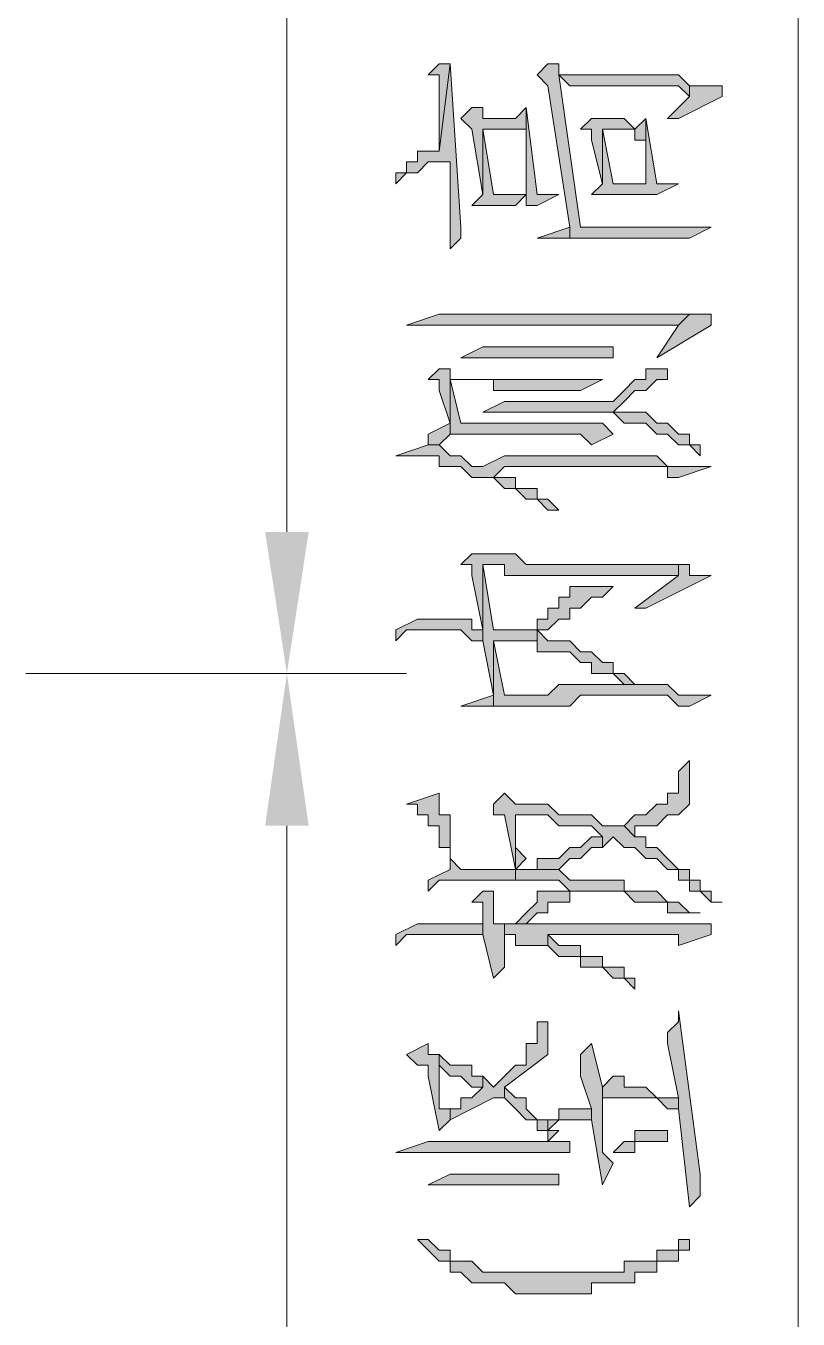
# Model space of a CAD drawing. Header units: millimetres. Extents: x 6 to 291, y 4 to 206.
# Drawn here: x 254 to 257.01, y 161.7 to 166.73 of the extents above; entities that cross this region are included whole.
import ezdxf

# ---------------------------------------------------------------- set-up
doc = ezdxf.new("R2010")
doc.units = ezdxf.units.MM
doc.layers.add('C00-00-00', color=7, linetype='Continuous')

msp = doc.modelspace()

# ---------------------------------------------------------------- hatches: boundary and pattern name
at = {"layer": 'C00-00-00'}
h = msp.add_hatch(color=256, dxfattribs=at)
h.dxf.hatch_style = 2
h.paths.add_polyline_path([(255.439334, 166.158337), (255.439334, 166.116004), (255.481667, 166.158337), (255.524001, 166.158337), (255.566334, 166.20067), (255.608667, 166.20067), (255.651001, 166.20067), (255.651001, 166.07367), (255.651001, 166.031337), (255.651001, 165.904337), (255.651001, 165.862004), (255.693334, 165.904337), (255.693334, 165.94667), (255.651001, 166.58167), (255.608667, 166.243004), (255.566334, 166.243004), (255.524001, 166.243004), (255.524001, 166.20067), (255.481667, 166.20067), (255.481667, 166.158337)])
h = msp.add_hatch(color=256, dxfattribs=at)
h.dxf.hatch_style = 2
h.paths.add_polyline_path([(255.566329, 166.539334), (255.608662, 166.539334), (255.608662, 166.412334), (255.608662, 166.370001), (255.608662, 166.243001), (255.650996, 166.581667), (255.608662, 166.581667)])
h = msp.add_hatch(color=256, dxfattribs=at)
h.dxf.hatch_style = 2
h.paths.add_polyline_path([(255.989672, 166.539334), (256.032005, 166.497001), (256.116672, 165.946667), (256.116672, 165.904334), (256.540005, 165.904334), (256.582339, 165.904334), (256.667005, 165.946667), (256.159005, 165.946667), (256.074339, 166.539334), (256.074339, 166.581667), (256.032005, 166.581667)])
h = msp.add_hatch(color=256, dxfattribs=at)
h.dxf.hatch_style = 2
h.paths.add_polyline_path([(256.07434, 166.581668), (256.07434, 166.539335), (256.116674, 166.497001), (256.413007, 166.497001), (256.45534, 166.497001), (256.540007, 166.497001), (256.58234, 166.454668), (256.58234, 166.497001), (256.540007, 166.539335), (256.497674, 166.539335), (256.45534, 166.539335), (256.413007, 166.539335), (256.07434, 166.539335)])
h = msp.add_hatch(color=256, dxfattribs=at)
h.dxf.hatch_style = 2
h.paths.add_polyline_path([(256.497667, 166.370001), (256.540001, 166.370001), (256.709334, 166.454667), (256.709334, 166.497001), (256.667001, 166.497001), (256.624667, 166.497001), (256.582334, 166.497001), (256.582334, 166.454667)])
h = msp.add_hatch(color=256, dxfattribs=at)
h.dxf.hatch_style = 2
h.paths.add_polyline_path([(255.69334, 166.370001), (255.735673, 166.327667), (255.778006, 166.073667), (255.778006, 166.327667), (255.905006, 166.327667), (255.94734, 166.327667), (255.94734, 166.200667), (255.94734, 166.073667), (255.94734, 166.412334), (255.905006, 166.370001), (255.82034, 166.370001), (255.778006, 166.370001), (255.778006, 166.412334), (255.735673, 166.412334)])
h = msp.add_hatch(color=256, dxfattribs=at)
h.dxf.hatch_style = 2
h.paths.add_polyline_path([(255.735666, 166.031334), (255.904999, 166.031334), (255.947333, 166.073668), (255.947333, 166.031334), (255.989666, 166.031334), (256.074333, 166.073668), (256.031999, 166.073668), (255.989666, 166.073668), (255.947333, 166.412334), (255.947333, 166.073668), (255.862666, 166.073668), (255.820333, 166.073668), (255.777999, 166.327668), (255.777999, 166.073668)])
h = msp.add_hatch(color=256, dxfattribs=at)
h.dxf.hatch_style = 2
h.paths.add_polyline_path([(256.158993, 166.32767), (256.201326, 166.32767), (256.201326, 166.285337), (256.24366, 166.116004), (256.24366, 166.32767), (256.37066, 166.32767), (256.37066, 166.285337), (256.412993, 166.285337), (256.412993, 166.158337), (256.412993, 166.116004), (256.412993, 166.370004), (256.37066, 166.32767), (256.328326, 166.370004), (256.24366, 166.370004), (256.201326, 166.370004)])
h = msp.add_hatch(color=256, dxfattribs=at)
h.dxf.hatch_style = 2
h.paths.add_polyline_path([(256.201335, 166.073669), (256.286002, 166.073669), (256.328335, 166.073669), (256.413002, 166.073669), (256.455335, 166.073669), (256.540002, 166.116002), (256.497669, 166.116002), (256.455335, 166.116002), (256.413002, 166.370002), (256.413002, 166.116002), (256.286002, 166.116002), (256.243669, 166.327669), (256.243669, 166.116002)])
h = msp.add_hatch(color=256, dxfattribs=at)
h.dxf.hatch_style = 2
h.paths.add_polyline_path([(255.989672, 165.904336), (256.031998, 165.904336), (256.116667, 165.904336), (256.116667, 165.94667)])
h = msp.add_hatch(color=256, dxfattribs=at)
h.dxf.hatch_style = 2
h.paths.add_polyline_path([(255.48166, 165.565669), (255.60866, 165.565669), (255.650994, 165.565669), (256.539994, 165.565669), (256.582327, 165.608002), (256.539994, 165.608002), (256.49766, 165.608002), (256.158994, 165.608002), (255.60866, 165.608002)])
h = msp.add_hatch(color=256, dxfattribs=at)
h.dxf.hatch_style = 2
h.paths.add_polyline_path([(256.455341, 165.43867), (256.667008, 165.56567), (256.667008, 165.608004), (256.624674, 165.608004), (256.582341, 165.608004), (256.540008, 165.56567)])
h = msp.add_hatch(color=256, dxfattribs=at)
h.dxf.hatch_style = 2
h.paths.add_polyline_path([(255.69334, 165.43867), (255.735673, 165.43867), (255.778006, 165.43867), (256.116673, 165.43867), (256.159006, 165.43867), (256.286006, 165.43867), (256.286006, 165.481004), (256.243673, 165.481004), (255.82034, 165.481004), (255.778006, 165.481004)])
h = msp.add_hatch(color=256, dxfattribs=at)
h.dxf.hatch_style = 2
h.paths.add_polyline_path([(255.566329, 165.354002), (255.608662, 165.354002), (255.608662, 165.311668), (255.650996, 165.184668), (255.650996, 165.396335), (255.608662, 165.396335)])
h = msp.add_hatch(color=256, dxfattribs=at)
h.dxf.hatch_style = 2
h.paths.add_polyline_path([(255.566329, 165.142334), (255.566329, 165.100001), (255.608662, 165.100001), (255.650996, 165.142334), (255.650996, 165.354001), (255.820329, 165.354001), (255.820329, 165.311668), (256.116662, 165.311668), (256.158996, 165.311668), (256.243662, 165.354001), (255.650996, 165.354001), (255.650996, 165.396334), (255.650996, 165.184668)])
h = msp.add_hatch(color=256, dxfattribs=at)
h.dxf.hatch_style = 2
h.paths.add_polyline_path([(255.777992, 165.227003), (255.904992, 165.227003), (255.947326, 165.227003), (256.074326, 165.227003), (256.116659, 165.227003), (256.285992, 165.227003), (256.328326, 165.269336), (256.370659, 165.311669), (256.412992, 165.311669), (256.455326, 165.354003), (256.497659, 165.354003), (256.497659, 165.396336), (256.455326, 165.396336), (256.412992, 165.396336), (256.412992, 165.354003), (256.370659, 165.354003), (256.328326, 165.311669), (256.285992, 165.269336), (256.243659, 165.269336), (255.904992, 165.269336), (255.862659, 165.269336)])
h = msp.add_hatch(color=256, dxfattribs=at)
h.dxf.hatch_style = 2
h.paths.add_polyline_path([(255.650997, 165.142334), (256.158997, 165.142334), (256.201331, 165.100001), (256.285997, 165.142334), (256.243664, 165.184668), (255.693331, 165.184668), (255.650997, 165.354001)])
h = msp.add_hatch(color=256, dxfattribs=at)
h.dxf.hatch_style = 2
h.paths.add_polyline_path([(256.286004, 165.227003), (256.328337, 165.184669), (256.370671, 165.184669), (256.413004, 165.184669), (256.455337, 165.142336), (256.497671, 165.142336), (256.540004, 165.100003), (256.582337, 165.100003), (256.624671, 165.057669), (256.624671, 165.100003), (256.582337, 165.100003), (256.582337, 165.142336), (256.540004, 165.142336), (256.497671, 165.184669), (256.455337, 165.184669), (256.413004, 165.227003), (256.370671, 165.227003)])
h = msp.add_hatch(color=256, dxfattribs=at)
h.dxf.hatch_style = 2
h.paths.add_polyline_path([(255.439334, 165.05767), (255.524001, 165.05767), (255.608667, 165.05767), (255.608667, 165.015336), (255.651001, 165.015336), (255.693334, 165.015336), (255.735667, 164.973003), (255.778001, 164.973003), (255.820334, 164.973003), (255.862667, 165.015336), (255.905001, 165.015336), (256.497667, 165.015336), (256.497667, 164.973003), (256.540001, 164.973003), (256.667001, 165.015336), (256.497667, 165.015336), (256.455334, 165.05767), (255.862667, 165.05767), (255.778001, 165.015336), (255.735667, 165.015336), (255.693334, 165.05767), (255.651001, 165.05767), (255.608667, 165.100003), (255.566334, 165.100003)])
h = msp.add_hatch(color=256, dxfattribs=at)
h.dxf.hatch_style = 2
h.paths.add_polyline_path([(255.820335, 164.973001), (255.862668, 164.930668), (255.905001, 164.930668), (255.947335, 164.888334), (255.989668, 164.888334), (256.032001, 164.846001), (256.074335, 164.846001), (256.032001, 164.888334), (255.989668, 164.888334), (255.989668, 164.930668), (255.947335, 164.930668), (255.905001, 164.930668), (255.905001, 164.973001), (255.862668, 164.973001)])
h = msp.add_hatch(color=256, dxfattribs=at)
h.dxf.hatch_style = 2
h.paths.add_polyline_path([(254.931339, 164.761338), (255.10066, 164.761338), (255.016007, 164.211004)])
h = msp.add_hatch(color=256, dxfattribs=at)
h.dxf.hatch_style = 2
h.paths.add_polyline_path([(255.69334, 164.634335), (255.735673, 164.634335), (255.735673, 164.592001), (255.778006, 164.380335), (255.778006, 164.338001), (255.778006, 164.634335), (255.862673, 164.634335), (255.862673, 164.592001), (256.243673, 164.592001), (256.286006, 164.592001), (256.45534, 164.592001), (256.540006, 164.592001), (256.540006, 164.634335), (256.45534, 164.634335), (255.94734, 164.634335), (255.905006, 164.676668), (255.778006, 164.676668), (255.735673, 164.676668)])
h = msp.add_hatch(color=256, dxfattribs=at)
h.dxf.hatch_style = 2
h.paths.add_polyline_path([(255.777992, 164.338003), (255.820326, 164.126336), (255.820326, 164.084003), (255.820326, 164.338003), (255.862659, 164.338003), (255.904992, 164.338003), (255.989659, 164.338003), (255.989659, 164.380336), (256.031992, 164.380336), (256.074326, 164.422669), (256.116659, 164.422669), (256.116659, 164.465003), (256.158992, 164.465003), (256.201326, 164.507336), (256.243659, 164.507336), (256.285992, 164.549669), (256.243659, 164.549669), (256.158992, 164.549669), (256.116659, 164.549669), (256.116659, 164.507336), (256.074326, 164.507336), (256.074326, 164.465003), (256.031992, 164.465003), (256.031992, 164.422669), (255.989659, 164.422669), (255.989659, 164.380336), (255.947326, 164.380336), (255.904992, 164.380336), (255.820326, 164.380336), (255.777992, 164.634336)])
h = msp.add_hatch(color=256, dxfattribs=at)
h.dxf.hatch_style = 2
h.paths.add_polyline_path([(256.370672, 164.465001), (256.413006, 164.465001), (256.667006, 164.592001), (256.624672, 164.592001), (256.582339, 164.592001), (256.582339, 164.634335), (256.540006, 164.634335), (256.540006, 164.592001)])
h = msp.add_hatch(color=256, dxfattribs=at)
h.dxf.hatch_style = 2
h.paths.add_polyline_path([(255.439334, 164.380337), (255.439334, 164.338004), (255.481667, 164.380337), (255.693334, 164.380337), (255.735667, 164.338004), (255.778001, 164.338004), (255.778001, 164.380337), (255.735667, 164.380337), (255.735667, 164.42267), (255.608667, 164.42267), (255.524001, 164.42267)])
h = msp.add_hatch(color=256, dxfattribs=at)
h.dxf.hatch_style = 2
h.paths.add_polyline_path([(255.989672, 164.338003), (255.989672, 164.295669), (256.074339, 164.295669), (256.116672, 164.295669), (256.159005, 164.253336), (256.201339, 164.253336), (256.201339, 164.211003), (256.243672, 164.211003), (256.286005, 164.211003), (256.328339, 164.168669), (256.413005, 164.168669), (256.370672, 164.168669), (256.328339, 164.211003), (256.286005, 164.211003), (256.286005, 164.253336), (256.243672, 164.253336), (256.201339, 164.295669), (256.159005, 164.295669), (256.116672, 164.338003), (256.074339, 164.338003), (256.032005, 164.338003), (255.989672, 164.380336)])
h = msp.add_hatch(color=256, dxfattribs=at)
h.dxf.hatch_style = 2
h.paths.add_polyline_path([(255.820335, 164.084001), (256.116668, 164.084001), (256.159001, 164.126334), (256.497668, 164.126334), (256.540001, 164.084001), (256.582335, 164.084001), (256.667001, 164.126334), (256.540001, 164.126334), (256.497668, 164.168668), (256.074335, 164.168668), (256.032001, 164.126334), (255.862668, 164.126334), (255.820335, 164.338001)])
h = msp.add_hatch(color=256, dxfattribs=at)
h.dxf.hatch_style = 2
h.paths.add_polyline_path([(254.931339, 163.618336), (255.10066, 163.618336), (255.016007, 164.211004)])
h = msp.add_hatch(color=256, dxfattribs=at)
h.dxf.hatch_style = 2
h.paths.add_polyline_path([(255.69334, 164.084001), (255.735666, 164.084001), (255.820335, 164.084001), (255.820335, 164.126335)])
h = msp.add_hatch(color=256, dxfattribs=at)
h.dxf.hatch_style = 2
h.paths.add_polyline_path([(256.32833, 163.618336), (256.370663, 163.576002), (256.370663, 163.618336), (256.412997, 163.618336), (256.45533, 163.618336), (256.497663, 163.660669), (256.539997, 163.660669), (256.58233, 163.703002), (256.58233, 163.872336), (256.539997, 163.830002), (256.539997, 163.787669), (256.539997, 163.745336), (256.497663, 163.745336), (256.497663, 163.703002), (256.45533, 163.703002), (256.412997, 163.660669), (256.370663, 163.660669)])
h = msp.add_hatch(color=256, dxfattribs=at)
h.dxf.hatch_style = 2
h.paths.add_polyline_path([(255.48166, 163.703004), (255.523994, 163.703004), (255.523994, 163.660671), (255.566327, 163.660671), (255.566327, 163.618338), (255.60866, 163.618338), (255.60866, 163.576004), (255.60866, 163.533671), (255.650994, 163.533671), (255.650994, 163.491338), (255.650994, 163.449004), (255.650994, 163.533671), (255.650994, 163.576004), (255.650994, 163.618338), (255.650994, 163.660671), (255.60866, 163.660671), (255.60866, 163.703004), (255.60866, 163.745338)])
h = msp.add_hatch(color=256, dxfattribs=at)
h.dxf.hatch_style = 2
h.paths.add_polyline_path([(255.820335, 163.703004), (255.820335, 163.660671), (255.862668, 163.660671), (255.905001, 163.449004), (255.905001, 163.406671), (255.905001, 163.449004), (255.905001, 163.660671), (255.947335, 163.660671), (256.032001, 163.660671), (256.074335, 163.618338), (256.116668, 163.618338), (256.201335, 163.618338), (256.243668, 163.576004), (256.243668, 163.533671), (256.286001, 163.576004), (256.328335, 163.533671), (256.370668, 163.533671), (256.413001, 163.491338), (256.455335, 163.491338), (256.497668, 163.449004), (256.540001, 163.449004), (256.540001, 163.406671), (256.582335, 163.406671), (256.582335, 163.364338), (256.624668, 163.364338), (256.667001, 163.322004), (256.709335, 163.322004), (256.667001, 163.322004), (256.667001, 163.364338), (256.624668, 163.364338), (256.624668, 163.406671), (256.582335, 163.406671), (256.582335, 163.449004), (256.540001, 163.449004), (256.497668, 163.491338), (256.455335, 163.533671), (256.413001, 163.533671), (256.413001, 163.576004), (256.370668, 163.576004), (256.328335, 163.618338), (256.286001, 163.618338), (256.243668, 163.618338), (256.201335, 163.660671), (256.159001, 163.660671), (256.116668, 163.660671), (256.074335, 163.660671), (256.032001, 163.703004), (255.947335, 163.703004), (255.905001, 163.703004), (255.862668, 163.745338)])
h = msp.add_hatch(color=256, dxfattribs=at)
h.dxf.hatch_style = 2
h.paths.add_polyline_path([(255.905003, 163.449002), (255.947329, 163.491337), (255.905003, 163.533671), (255.905003, 163.66067)])
h = msp.add_hatch(color=256, dxfattribs=at)
h.dxf.hatch_style = 2
h.paths.add_polyline_path([(255.989672, 163.491337), (255.989672, 163.449004), (256.032005, 163.449004), (256.074339, 163.449004), (256.116672, 163.491337), (256.159005, 163.491337), (256.201339, 163.53367), (256.243672, 163.53367), (256.243672, 163.576004), (256.201339, 163.576004), (256.159005, 163.53367), (256.116672, 163.53367), (256.074339, 163.491337), (256.032005, 163.491337)])
h = msp.add_hatch(color=256, dxfattribs=at)
h.dxf.hatch_style = 2
h.paths.add_polyline_path([(255.566329, 163.406668), (255.566329, 163.364335), (255.608662, 163.406668), (255.904996, 163.406668), (255.904996, 163.449001), (255.693329, 163.449001), (255.650996, 163.491335), (255.650996, 163.533668), (255.650996, 163.449001)])
h = msp.add_hatch(color=256, dxfattribs=at)
h.dxf.hatch_style = 2
h.paths.add_polyline_path([(255.905003, 163.406668), (256.074337, 163.406668), (256.11667, 163.364335), (256.24367, 163.364335), (256.328337, 163.364335), (256.37067, 163.322001), (256.413003, 163.322001), (256.455337, 163.322001), (256.49767, 163.322001), (256.49767, 163.279668), (256.540003, 163.279668), (256.582337, 163.279668), (256.62467, 163.279668), (256.582337, 163.279668), (256.540003, 163.322001), (256.49767, 163.322001), (256.455337, 163.364335), (256.413003, 163.364335), (256.37067, 163.364335), (256.328337, 163.364335), (256.328337, 163.406668), (256.286003, 163.406668), (256.24367, 163.406668), (256.11667, 163.406668), (256.074337, 163.449001), (255.905003, 163.449001)])
h = msp.add_hatch(color=256, dxfattribs=at)
h.dxf.hatch_style = 2
h.paths.add_polyline_path([(255.735666, 163.322004), (255.777999, 163.322004), (255.777999, 163.27967), (255.777999, 163.195004), (255.820333, 163.02567), (255.862666, 163.068004), (255.862666, 163.110337), (255.862666, 163.237337), (255.820333, 163.237337), (255.820333, 163.364337), (255.777999, 163.364337)])
h = msp.add_hatch(color=256, dxfattribs=at)
h.dxf.hatch_style = 2
h.paths.add_polyline_path([(255.905003, 163.237335), (255.947337, 163.237335), (255.98967, 163.279668), (256.032003, 163.279668), (256.032003, 163.322002), (256.074337, 163.322002), (256.11667, 163.322002), (256.11667, 163.364335), (256.074337, 163.364335), (255.98967, 163.364335), (255.98967, 163.322002), (255.947337, 163.279668)])
h = msp.add_hatch(color=256, dxfattribs=at)
h.dxf.hatch_style = 2
h.paths.add_polyline_path([(255.439334, 163.195001), (255.439334, 163.152667), (255.481667, 163.195001), (255.778001, 163.195001), (255.778001, 163.237334), (255.566334, 163.237334), (255.524001, 163.237334)])
h = msp.add_hatch(color=256, dxfattribs=at)
h.dxf.hatch_style = 2
h.paths.add_polyline_path([(255.862661, 163.237335), (255.862661, 163.195002), (255.904994, 163.195002), (255.904994, 163.152668), (255.947328, 163.152668), (255.989661, 163.152668), (256.031994, 163.152668), (256.031994, 163.195002), (256.539994, 163.195002), (256.539994, 163.152668), (256.666994, 163.195002), (256.666994, 163.237335), (255.947328, 163.237335), (255.904994, 163.237335)])
h = msp.add_hatch(color=256, dxfattribs=at)
h.dxf.hatch_style = 2
h.paths.add_polyline_path([(256.031998, 163.15267), (256.074331, 163.110337), (256.116665, 163.110337), (256.158998, 163.110337), (256.158998, 163.068004), (256.201331, 163.068004), (256.243665, 163.068004), (256.285998, 163.02567), (256.328331, 163.02567), (256.370665, 162.983337), (256.370665, 163.02567), (256.328331, 163.02567), (256.328331, 163.068004), (256.285998, 163.068004), (256.243665, 163.068004), (256.243665, 163.110337), (256.201331, 163.110337), (256.158998, 163.110337), (256.158998, 163.15267), (256.116665, 163.15267), (256.074331, 163.15267), (256.031998, 163.195004)])
h = msp.add_hatch(color=256, dxfattribs=at)
h.dxf.hatch_style = 2
h.paths.add_polyline_path([(256.497667, 162.814004), (256.497667, 162.771671), (256.540001, 162.560004), (256.540001, 162.517671), (256.582334, 162.136671), (256.624667, 162.179004), (256.624667, 162.221337), (256.624667, 162.263671), (256.540001, 162.898671), (256.540001, 162.856337)])
h = msp.add_hatch(color=256, dxfattribs=at)
h.dxf.hatch_style = 2
h.paths.add_polyline_path([(255.650997, 162.517668), (255.650997, 162.475335), (255.820331, 162.560001), (255.862664, 162.560001), (255.862664, 162.602335), (256.031997, 162.729335), (256.031997, 162.856335), (255.989664, 162.856335), (255.989664, 162.814001), (255.989664, 162.771668), (255.947331, 162.771668), (255.947331, 162.729335), (255.947331, 162.687001), (255.904997, 162.687001), (255.862664, 162.644668), (255.820331, 162.602335), (255.777997, 162.644668), (255.777997, 162.602335), (255.735664, 162.560001), (255.693331, 162.560001), (255.693331, 162.517668)])
h = msp.add_hatch(color=256, dxfattribs=at)
h.dxf.hatch_style = 2
h.paths.add_polyline_path([(255.48166, 162.729336), (255.523994, 162.687002), (255.566327, 162.687002), (255.566327, 162.644669), (255.60866, 162.433002), (255.650994, 162.475336), (255.650994, 162.517669), (255.60866, 162.517669), (255.60866, 162.687002), (255.60866, 162.729336), (255.566327, 162.729336), (255.566327, 162.771669)])
h = msp.add_hatch(color=256, dxfattribs=at)
h.dxf.hatch_style = 2
h.paths.add_polyline_path([(255.608671, 162.729336), (255.608671, 162.687002), (255.651004, 162.644669), (255.693338, 162.644669), (255.735671, 162.602336), (255.778004, 162.602336), (255.778004, 162.644669), (255.735671, 162.644669), (255.735671, 162.687002), (255.693338, 162.687002), (255.651004, 162.687002)])
h = msp.add_hatch(color=256, dxfattribs=at)
h.dxf.hatch_style = 2
h.paths.add_polyline_path([(256.158993, 162.729336), (256.158993, 162.687002), (256.158993, 162.644669), (256.201326, 162.517669), (256.201326, 162.475336), (256.24366, 162.221336), (256.285993, 162.306002), (256.24366, 162.348336), (256.24366, 162.560002), (256.24366, 162.602336), (256.201326, 162.771669)])
h = msp.add_hatch(color=256, dxfattribs=at)
h.dxf.hatch_style = 2
h.paths.add_polyline_path([(256.243661, 162.602337), (256.243661, 162.560003), (256.285995, 162.560003), (256.370661, 162.560003), (256.412995, 162.560003), (256.455328, 162.560003), (256.497661, 162.51767), (256.539995, 162.51767), (256.539995, 162.560003), (256.497661, 162.560003), (256.455328, 162.560003), (256.412995, 162.602337), (256.370661, 162.602337), (256.328328, 162.602337), (256.328328, 162.64467), (256.285995, 162.64467)])
h = msp.add_hatch(color=256, dxfattribs=at)
h.dxf.hatch_style = 2
h.paths.add_polyline_path([(255.862661, 162.560002), (255.904994, 162.517669), (255.947328, 162.475336), (255.989661, 162.475336), (255.989661, 162.433002), (256.031994, 162.433002), (256.031994, 162.390669), (256.074328, 162.433002), (256.031994, 162.433002), (256.031994, 162.475336), (255.989661, 162.475336), (255.947328, 162.517669), (255.947328, 162.560002), (255.904994, 162.560002), (255.862661, 162.602336)])
h = msp.add_hatch(color=256, dxfattribs=at)
h.dxf.hatch_style = 2
h.paths.add_polyline_path([(256.031998, 162.475338), (256.031998, 162.433004), (256.074331, 162.475338), (256.116665, 162.475338), (256.158998, 162.475338), (256.201331, 162.475338), (256.201331, 162.517671), (256.116665, 162.517671), (256.074331, 162.517671), (256.074331, 162.475338)])
h = msp.add_hatch(color=256, dxfattribs=at)
h.dxf.hatch_style = 2
h.paths.add_polyline_path([(256.286004, 162.348335), (256.328337, 162.348335), (256.370671, 162.348335), (256.370671, 162.390668), (256.455337, 162.390668), (256.497671, 162.390668), (256.497671, 162.433001), (256.455337, 162.433001), (256.413004, 162.433001), (256.370671, 162.433001), (256.370671, 162.390668), (256.328337, 162.390668)])
h = msp.add_hatch(color=256, dxfattribs=at)
h.dxf.hatch_style = 2
h.paths.add_polyline_path([(255.439334, 162.348335), (255.989667, 162.348335), (256.116667, 162.348335), (256.116667, 162.390668), (256.074334, 162.390668), (255.608667, 162.390668), (255.566334, 162.390668)])
h = msp.add_hatch(color=256, dxfattribs=at)
h.dxf.hatch_style = 2
h.paths.add_polyline_path([(255.566329, 162.221336), (255.989662, 162.221336), (256.074329, 162.221336), (256.074329, 162.263669), (256.031996, 162.263669), (255.989662, 162.263669), (255.947329, 162.263669), (255.693329, 162.263669), (255.650996, 162.263669)])
h = msp.add_hatch(color=256, dxfattribs=at)
h.dxf.hatch_style = 2
h.paths.add_polyline_path([(255.524003, 162.009669), (255.566336, 161.967335), (255.608669, 161.925002), (255.651003, 161.925002), (255.651003, 161.882669), (255.693336, 161.882669), (255.735669, 161.840335), (255.778003, 161.840335), (255.820336, 161.840335), (255.862669, 161.840335), (255.905003, 161.798002), (256.032003, 161.798002), (256.201336, 161.798002), (256.201336, 161.840335), (256.286003, 161.840335), (256.328336, 161.840335), (256.370669, 161.840335), (256.370669, 161.882669), (256.413003, 161.882669), (256.455336, 161.882669), (256.455336, 161.925002), (256.497669, 161.925002), (256.540003, 161.925002), (256.540003, 161.967335), (256.582336, 161.967335), (256.582336, 162.009669), (256.540003, 162.009669), (256.540003, 161.967335), (256.497669, 161.967335), (256.455336, 161.967335), (256.455336, 161.925002), (256.413003, 161.925002), (256.328336, 161.925002), (256.328336, 161.882669), (256.159003, 161.882669), (256.116669, 161.882669), (255.947336, 161.882669), (255.905003, 161.882669), (255.778003, 161.882669), (255.735669, 161.925002), (255.693336, 161.925002), (255.651003, 161.925002), (255.651003, 161.967335), (255.608669, 161.967335), (255.566336, 162.009669)])

# ---------------------------------------------------------------- linework, layer by layer
at = {"layer": 'C00-00-00', "lineweight": 5}
for points in [[(255.016007, 170.222337), (255.016007, 164.761338)], [(257.005663, 170.222337), (257.005663, 157.437669)], [(254, 164.211004), (255.48166, 164.211004)], [(254, 164.211004), (255.48166, 164.211004)], [(255.016007, 163.618336), (255.016007, 158.030337)]]:
    msp.add_lwpolyline(points, dxfattribs=at)
at = {"layer": 'C00-00-00', "lineweight": 13}
for points in [[(255.439334, 166.158337), (255.439334, 166.116004), (255.481667, 166.158337), (255.524001, 166.158337), (255.566334, 166.20067), (255.608667, 166.20067), (255.651001, 166.20067), (255.651001, 166.07367), (255.651001, 166.031337), (255.651001, 165.904337), (255.651001, 165.862004), (255.693334, 165.904337), (255.693334, 165.94667), (255.651001, 166.58167), (255.608667, 166.243004), (255.566334, 166.243004), (255.524001, 166.243004), (255.524001, 166.20067), (255.481667, 166.20067), (255.481667, 166.158337)], [(255.566329, 166.539334), (255.608662, 166.539334), (255.608662, 166.412334), (255.608662, 166.370001), (255.608662, 166.243001), (255.650996, 166.581667), (255.608662, 166.581667)], [(255.989672, 166.539334), (256.032005, 166.497001), (256.116672, 165.946667), (256.116672, 165.904334), (256.540005, 165.904334), (256.582339, 165.904334), (256.667005, 165.946667), (256.159005, 165.946667), (256.074339, 166.539334), (256.074339, 166.581667), (256.032005, 166.581667)], [(256.07434, 166.581668), (256.07434, 166.539335), (256.116674, 166.497001), (256.413007, 166.497001), (256.45534, 166.497001), (256.540007, 166.497001), (256.58234, 166.454668), (256.58234, 166.497001), (256.540007, 166.539335), (256.497674, 166.539335), (256.45534, 166.539335), (256.413007, 166.539335), (256.07434, 166.539335)], [(256.497667, 166.370001), (256.540001, 166.370001), (256.709334, 166.454667), (256.709334, 166.497001), (256.667001, 166.497001), (256.624667, 166.497001), (256.582334, 166.497001), (256.582334, 166.454667)], [(255.69334, 166.370001), (255.735673, 166.327667), (255.778006, 166.073667), (255.778006, 166.327667), (255.905006, 166.327667), (255.94734, 166.327667), (255.94734, 166.200667), (255.94734, 166.073667), (255.94734, 166.412334), (255.905006, 166.370001), (255.82034, 166.370001), (255.778006, 166.370001), (255.778006, 166.412334), (255.735673, 166.412334)], [(255.735666, 166.031334), (255.904999, 166.031334), (255.947333, 166.073668), (255.947333, 166.031334), (255.989666, 166.031334), (256.074333, 166.073668), (256.031999, 166.073668), (255.989666, 166.073668), (255.947333, 166.412334), (255.947333, 166.073668), (255.862666, 166.073668), (255.820333, 166.073668), (255.777999, 166.327668), (255.777999, 166.073668)], [(256.158993, 166.32767), (256.201326, 166.32767), (256.201326, 166.285337), (256.24366, 166.116004), (256.24366, 166.32767), (256.37066, 166.32767), (256.37066, 166.285337), (256.412993, 166.285337), (256.412993, 166.158337), (256.412993, 166.116004), (256.412993, 166.370004), (256.37066, 166.32767), (256.328326, 166.370004), (256.24366, 166.370004), (256.201326, 166.370004)], [(256.201335, 166.073669), (256.286002, 166.073669), (256.328335, 166.073669), (256.413002, 166.073669), (256.455335, 166.073669), (256.540002, 166.116002), (256.497669, 166.116002), (256.455335, 166.116002), (256.413002, 166.370002), (256.413002, 166.116002), (256.286002, 166.116002), (256.243669, 166.327669), (256.243669, 166.116002)], [(255.989672, 165.904336), (256.031998, 165.904336), (256.116667, 165.904336), (256.116667, 165.94667)], [(255.48166, 165.565669), (255.60866, 165.565669), (255.650994, 165.565669), (256.539994, 165.565669), (256.582327, 165.608002), (256.539994, 165.608002), (256.49766, 165.608002), (256.158994, 165.608002), (255.60866, 165.608002)], [(256.455341, 165.43867), (256.667008, 165.56567), (256.667008, 165.608004), (256.624674, 165.608004), (256.582341, 165.608004), (256.540008, 165.56567)], [(255.69334, 165.43867), (255.735673, 165.43867), (255.778006, 165.43867), (256.116673, 165.43867), (256.159006, 165.43867), (256.286006, 165.43867), (256.286006, 165.481004), (256.243673, 165.481004), (255.82034, 165.481004), (255.778006, 165.481004)], [(255.566329, 165.354002), (255.608662, 165.354002), (255.608662, 165.311668), (255.650996, 165.184668), (255.650996, 165.396335), (255.608662, 165.396335)], [(255.566329, 165.142334), (255.566329, 165.100001), (255.608662, 165.100001), (255.650996, 165.142334), (255.650996, 165.354001), (255.820329, 165.354001), (255.820329, 165.311668), (256.116662, 165.311668), (256.158996, 165.311668), (256.243662, 165.354001), (255.650996, 165.354001), (255.650996, 165.396334), (255.650996, 165.184668)], [(255.777992, 165.227003), (255.904992, 165.227003), (255.947326, 165.227003), (256.074326, 165.227003), (256.116659, 165.227003), (256.285992, 165.227003), (256.328326, 165.269336), (256.370659, 165.311669), (256.412992, 165.311669), (256.455326, 165.354003), (256.497659, 165.354003), (256.497659, 165.396336), (256.455326, 165.396336), (256.412992, 165.396336), (256.412992, 165.354003), (256.370659, 165.354003), (256.328326, 165.311669), (256.285992, 165.269336), (256.243659, 165.269336), (255.904992, 165.269336), (255.862659, 165.269336)], [(255.650997, 165.142334), (256.158997, 165.142334), (256.201331, 165.100001), (256.285997, 165.142334), (256.243664, 165.184668), (255.693331, 165.184668), (255.650997, 165.354001)], [(256.286004, 165.227003), (256.328337, 165.184669), (256.370671, 165.184669), (256.413004, 165.184669), (256.455337, 165.142336), (256.497671, 165.142336), (256.540004, 165.100003), (256.582337, 165.100003), (256.624671, 165.057669), (256.624671, 165.100003), (256.582337, 165.100003), (256.582337, 165.142336), (256.540004, 165.142336), (256.497671, 165.184669), (256.455337, 165.184669), (256.413004, 165.227003), (256.370671, 165.227003)], [(255.439334, 165.05767), (255.524001, 165.05767), (255.608667, 165.05767), (255.608667, 165.015336), (255.651001, 165.015336), (255.693334, 165.015336), (255.735667, 164.973003), (255.778001, 164.973003), (255.820334, 164.973003), (255.862667, 165.015336), (255.905001, 165.015336), (256.497667, 165.015336), (256.497667, 164.973003), (256.540001, 164.973003), (256.667001, 165.015336), (256.497667, 165.015336), (256.455334, 165.05767), (255.862667, 165.05767), (255.778001, 165.015336), (255.735667, 165.015336), (255.693334, 165.05767), (255.651001, 165.05767), (255.608667, 165.100003), (255.566334, 165.100003)], [(255.820335, 164.973001), (255.862668, 164.930668), (255.905001, 164.930668), (255.947335, 164.888334), (255.989668, 164.888334), (256.032001, 164.846001), (256.074335, 164.846001), (256.032001, 164.888334), (255.989668, 164.888334), (255.989668, 164.930668), (255.947335, 164.930668), (255.905001, 164.930668), (255.905001, 164.973001), (255.862668, 164.973001)], [(255.69334, 164.634335), (255.735673, 164.634335), (255.735673, 164.592001), (255.778006, 164.380335), (255.778006, 164.338001), (255.778006, 164.634335), (255.862673, 164.634335), (255.862673, 164.592001), (256.243673, 164.592001), (256.286006, 164.592001), (256.45534, 164.592001), (256.540006, 164.592001), (256.540006, 164.634335), (256.45534, 164.634335), (255.94734, 164.634335), (255.905006, 164.676668), (255.778006, 164.676668), (255.735673, 164.676668)], [(255.777992, 164.338003), (255.820326, 164.126336), (255.820326, 164.084003), (255.820326, 164.338003), (255.862659, 164.338003), (255.904992, 164.338003), (255.989659, 164.338003), (255.989659, 164.380336), (256.031992, 164.380336), (256.074326, 164.422669), (256.116659, 164.422669), (256.116659, 164.465003), (256.158992, 164.465003), (256.201326, 164.507336), (256.243659, 164.507336), (256.285992, 164.549669), (256.243659, 164.549669), (256.158992, 164.549669), (256.116659, 164.549669), (256.116659, 164.507336), (256.074326, 164.507336), (256.074326, 164.465003), (256.031992, 164.465003), (256.031992, 164.422669), (255.989659, 164.422669), (255.989659, 164.380336), (255.947326, 164.380336), (255.904992, 164.380336), (255.820326, 164.380336), (255.777992, 164.634336)], [(256.370672, 164.465001), (256.413006, 164.465001), (256.667006, 164.592001), (256.624672, 164.592001), (256.582339, 164.592001), (256.582339, 164.634335), (256.540006, 164.634335), (256.540006, 164.592001)], [(255.439334, 164.380337), (255.439334, 164.338004), (255.481667, 164.380337), (255.693334, 164.380337), (255.735667, 164.338004), (255.778001, 164.338004), (255.778001, 164.380337), (255.735667, 164.380337), (255.735667, 164.42267), (255.608667, 164.42267), (255.524001, 164.42267)], [(255.989672, 164.338003), (255.989672, 164.295669), (256.074339, 164.295669), (256.116672, 164.295669), (256.159005, 164.253336), (256.201339, 164.253336), (256.201339, 164.211003), (256.243672, 164.211003), (256.286005, 164.211003), (256.328339, 164.168669), (256.413005, 164.168669), (256.370672, 164.168669), (256.328339, 164.211003), (256.286005, 164.211003), (256.286005, 164.253336), (256.243672, 164.253336), (256.201339, 164.295669), (256.159005, 164.295669), (256.116672, 164.338003), (256.074339, 164.338003), (256.032005, 164.338003), (255.989672, 164.380336)], [(255.820335, 164.084001), (256.116668, 164.084001), (256.159001, 164.126334), (256.497668, 164.126334), (256.540001, 164.084001), (256.582335, 164.084001), (256.667001, 164.126334), (256.540001, 164.126334), (256.497668, 164.168668), (256.074335, 164.168668), (256.032001, 164.126334), (255.862668, 164.126334), (255.820335, 164.338001)], [(255.69334, 164.084001), (255.735666, 164.084001), (255.820335, 164.084001), (255.820335, 164.126335)], [(256.32833, 163.618336), (256.370663, 163.576002), (256.370663, 163.618336), (256.412997, 163.618336), (256.45533, 163.618336), (256.497663, 163.660669), (256.539997, 163.660669), (256.58233, 163.703002), (256.58233, 163.872336), (256.539997, 163.830002), (256.539997, 163.787669), (256.539997, 163.745336), (256.497663, 163.745336), (256.497663, 163.703002), (256.45533, 163.703002), (256.412997, 163.660669), (256.370663, 163.660669)], [(255.48166, 163.703004), (255.523994, 163.703004), (255.523994, 163.660671), (255.566327, 163.660671), (255.566327, 163.618338), (255.60866, 163.618338), (255.60866, 163.576004), (255.60866, 163.533671), (255.650994, 163.533671), (255.650994, 163.491338), (255.650994, 163.449004), (255.650994, 163.533671), (255.650994, 163.576004), (255.650994, 163.618338), (255.650994, 163.660671), (255.60866, 163.660671), (255.60866, 163.703004), (255.60866, 163.745338)], [(255.820335, 163.703004), (255.820335, 163.660671), (255.862668, 163.660671), (255.905001, 163.449004), (255.905001, 163.406671), (255.905001, 163.449004), (255.905001, 163.660671), (255.947335, 163.660671), (256.032001, 163.660671), (256.074335, 163.618338), (256.116668, 163.618338), (256.201335, 163.618338), (256.243668, 163.576004), (256.243668, 163.533671), (256.286001, 163.576004), (256.328335, 163.533671), (256.370668, 163.533671), (256.413001, 163.491338), (256.455335, 163.491338), (256.497668, 163.449004), (256.540001, 163.449004), (256.540001, 163.406671), (256.582335, 163.406671), (256.582335, 163.364338), (256.624668, 163.364338), (256.667001, 163.322004), (256.709335, 163.322004), (256.667001, 163.322004), (256.667001, 163.364338), (256.624668, 163.364338), (256.624668, 163.406671), (256.582335, 163.406671), (256.582335, 163.449004), (256.540001, 163.449004), (256.497668, 163.491338), (256.455335, 163.533671), (256.413001, 163.533671), (256.413001, 163.576004), (256.370668, 163.576004), (256.328335, 163.618338), (256.286001, 163.618338), (256.243668, 163.618338), (256.201335, 163.660671), (256.159001, 163.660671), (256.116668, 163.660671), (256.074335, 163.660671), (256.032001, 163.703004), (255.947335, 163.703004), (255.905001, 163.703004), (255.862668, 163.745338)], [(255.905003, 163.449002), (255.947329, 163.491337), (255.905003, 163.533671), (255.905003, 163.66067)], [(255.989672, 163.491337), (255.989672, 163.449004), (256.032005, 163.449004), (256.074339, 163.449004), (256.116672, 163.491337), (256.159005, 163.491337), (256.201339, 163.53367), (256.243672, 163.53367), (256.243672, 163.576004), (256.201339, 163.576004), (256.159005, 163.53367), (256.116672, 163.53367), (256.074339, 163.491337), (256.032005, 163.491337)], [(255.566329, 163.406668), (255.566329, 163.364335), (255.608662, 163.406668), (255.904996, 163.406668), (255.904996, 163.449001), (255.693329, 163.449001), (255.650996, 163.491335), (255.650996, 163.533668), (255.650996, 163.449001)], [(255.905003, 163.406668), (256.074337, 163.406668), (256.11667, 163.364335), (256.24367, 163.364335), (256.328337, 163.364335), (256.37067, 163.322001), (256.413003, 163.322001), (256.455337, 163.322001), (256.49767, 163.322001), (256.49767, 163.279668), (256.540003, 163.279668), (256.582337, 163.279668), (256.62467, 163.279668), (256.582337, 163.279668), (256.540003, 163.322001), (256.49767, 163.322001), (256.455337, 163.364335), (256.413003, 163.364335), (256.37067, 163.364335), (256.328337, 163.364335), (256.328337, 163.406668), (256.286003, 163.406668), (256.24367, 163.406668), (256.11667, 163.406668), (256.074337, 163.449001), (255.905003, 163.449001)], [(255.735666, 163.322004), (255.777999, 163.322004), (255.777999, 163.27967), (255.777999, 163.195004), (255.820333, 163.02567), (255.862666, 163.068004), (255.862666, 163.110337), (255.862666, 163.237337), (255.820333, 163.237337), (255.820333, 163.364337), (255.777999, 163.364337)], [(255.905003, 163.237335), (255.947337, 163.237335), (255.98967, 163.279668), (256.032003, 163.279668), (256.032003, 163.322002), (256.074337, 163.322002), (256.11667, 163.322002), (256.11667, 163.364335), (256.074337, 163.364335), (255.98967, 163.364335), (255.98967, 163.322002), (255.947337, 163.279668)], [(255.439334, 163.195001), (255.439334, 163.152667), (255.481667, 163.195001), (255.778001, 163.195001), (255.778001, 163.237334), (255.566334, 163.237334), (255.524001, 163.237334)], [(255.862661, 163.237335), (255.862661, 163.195002), (255.904994, 163.195002), (255.904994, 163.152668), (255.947328, 163.152668), (255.989661, 163.152668), (256.031994, 163.152668), (256.031994, 163.195002), (256.539994, 163.195002), (256.539994, 163.152668), (256.666994, 163.195002), (256.666994, 163.237335), (255.947328, 163.237335), (255.904994, 163.237335)], [(256.031998, 163.15267), (256.074331, 163.110337), (256.116665, 163.110337), (256.158998, 163.110337), (256.158998, 163.068004), (256.201331, 163.068004), (256.243665, 163.068004), (256.285998, 163.02567), (256.328331, 163.02567), (256.370665, 162.983337), (256.370665, 163.02567), (256.328331, 163.02567), (256.328331, 163.068004), (256.285998, 163.068004), (256.243665, 163.068004), (256.243665, 163.110337), (256.201331, 163.110337), (256.158998, 163.110337), (256.158998, 163.15267), (256.116665, 163.15267), (256.074331, 163.15267), (256.031998, 163.195004)], [(256.497667, 162.814004), (256.497667, 162.771671), (256.540001, 162.560004), (256.540001, 162.517671), (256.582334, 162.136671), (256.624667, 162.179004), (256.624667, 162.221337), (256.624667, 162.263671), (256.540001, 162.898671), (256.540001, 162.856337)], [(255.650997, 162.517668), (255.650997, 162.475335), (255.820331, 162.560001), (255.862664, 162.560001), (255.862664, 162.602335), (256.031997, 162.729335), (256.031997, 162.856335), (255.989664, 162.856335), (255.989664, 162.814001), (255.989664, 162.771668), (255.947331, 162.771668), (255.947331, 162.729335), (255.947331, 162.687001), (255.904997, 162.687001), (255.862664, 162.644668), (255.820331, 162.602335), (255.777997, 162.644668), (255.777997, 162.602335), (255.735664, 162.560001), (255.693331, 162.560001), (255.693331, 162.517668)], [(255.48166, 162.729336), (255.523994, 162.687002), (255.566327, 162.687002), (255.566327, 162.644669), (255.60866, 162.433002), (255.650994, 162.475336), (255.650994, 162.517669), (255.60866, 162.517669), (255.60866, 162.687002), (255.60866, 162.729336), (255.566327, 162.729336), (255.566327, 162.771669)], [(255.608671, 162.729336), (255.608671, 162.687002), (255.651004, 162.644669), (255.693338, 162.644669), (255.735671, 162.602336), (255.778004, 162.602336), (255.778004, 162.644669), (255.735671, 162.644669), (255.735671, 162.687002), (255.693338, 162.687002), (255.651004, 162.687002)], [(256.158993, 162.729336), (256.158993, 162.687002), (256.158993, 162.644669), (256.201326, 162.517669), (256.201326, 162.475336), (256.24366, 162.221336), (256.285993, 162.306002), (256.24366, 162.348336), (256.24366, 162.560002), (256.24366, 162.602336), (256.201326, 162.771669)], [(256.243661, 162.602337), (256.243661, 162.560003), (256.285995, 162.560003), (256.370661, 162.560003), (256.412995, 162.560003), (256.455328, 162.560003), (256.497661, 162.51767), (256.539995, 162.51767), (256.539995, 162.560003), (256.497661, 162.560003), (256.455328, 162.560003), (256.412995, 162.602337), (256.370661, 162.602337), (256.328328, 162.602337), (256.328328, 162.64467), (256.285995, 162.64467)], [(255.862661, 162.560002), (255.904994, 162.517669), (255.947328, 162.475336), (255.989661, 162.475336), (255.989661, 162.433002), (256.031994, 162.433002), (256.031994, 162.390669), (256.074328, 162.433002), (256.031994, 162.433002), (256.031994, 162.475336), (255.989661, 162.475336), (255.947328, 162.517669), (255.947328, 162.560002), (255.904994, 162.560002), (255.862661, 162.602336)], [(256.031998, 162.475338), (256.031998, 162.433004), (256.074331, 162.475338), (256.116665, 162.475338), (256.158998, 162.475338), (256.201331, 162.475338), (256.201331, 162.517671), (256.116665, 162.517671), (256.074331, 162.517671), (256.074331, 162.475338)], [(256.286004, 162.348335), (256.328337, 162.348335), (256.370671, 162.348335), (256.370671, 162.390668), (256.455337, 162.390668), (256.497671, 162.390668), (256.497671, 162.433001), (256.455337, 162.433001), (256.413004, 162.433001), (256.370671, 162.433001), (256.370671, 162.390668), (256.328337, 162.390668)], [(255.439334, 162.348335), (255.989667, 162.348335), (256.116667, 162.348335), (256.116667, 162.390668), (256.074334, 162.390668), (255.608667, 162.390668), (255.566334, 162.390668)], [(255.566329, 162.221336), (255.989662, 162.221336), (256.074329, 162.221336), (256.074329, 162.263669), (256.031996, 162.263669), (255.989662, 162.263669), (255.947329, 162.263669), (255.693329, 162.263669), (255.650996, 162.263669)], [(255.524003, 162.009669), (255.566336, 161.967335), (255.608669, 161.925002), (255.651003, 161.925002), (255.651003, 161.882669), (255.693336, 161.882669), (255.735669, 161.840335), (255.778003, 161.840335), (255.820336, 161.840335), (255.862669, 161.840335), (255.905003, 161.798002), (256.032003, 161.798002), (256.201336, 161.798002), (256.201336, 161.840335), (256.286003, 161.840335), (256.328336, 161.840335), (256.370669, 161.840335), (256.370669, 161.882669), (256.413003, 161.882669), (256.455336, 161.882669), (256.455336, 161.925002), (256.497669, 161.925002), (256.540003, 161.925002), (256.540003, 161.967335), (256.582336, 161.967335), (256.582336, 162.009669), (256.540003, 162.009669), (256.540003, 161.967335), (256.497669, 161.967335), (256.455336, 161.967335), (256.455336, 161.925002), (256.413003, 161.925002), (256.328336, 161.925002), (256.328336, 161.882669), (256.159003, 161.882669), (256.116669, 161.882669), (255.947336, 161.882669), (255.905003, 161.882669), (255.778003, 161.882669), (255.735669, 161.925002), (255.693336, 161.925002), (255.651003, 161.925002), (255.651003, 161.967335), (255.608669, 161.967335), (255.566336, 162.009669)]]:
    msp.add_lwpolyline(points, close=True, dxfattribs=at)

doc.saveas('drawing.dxf')
